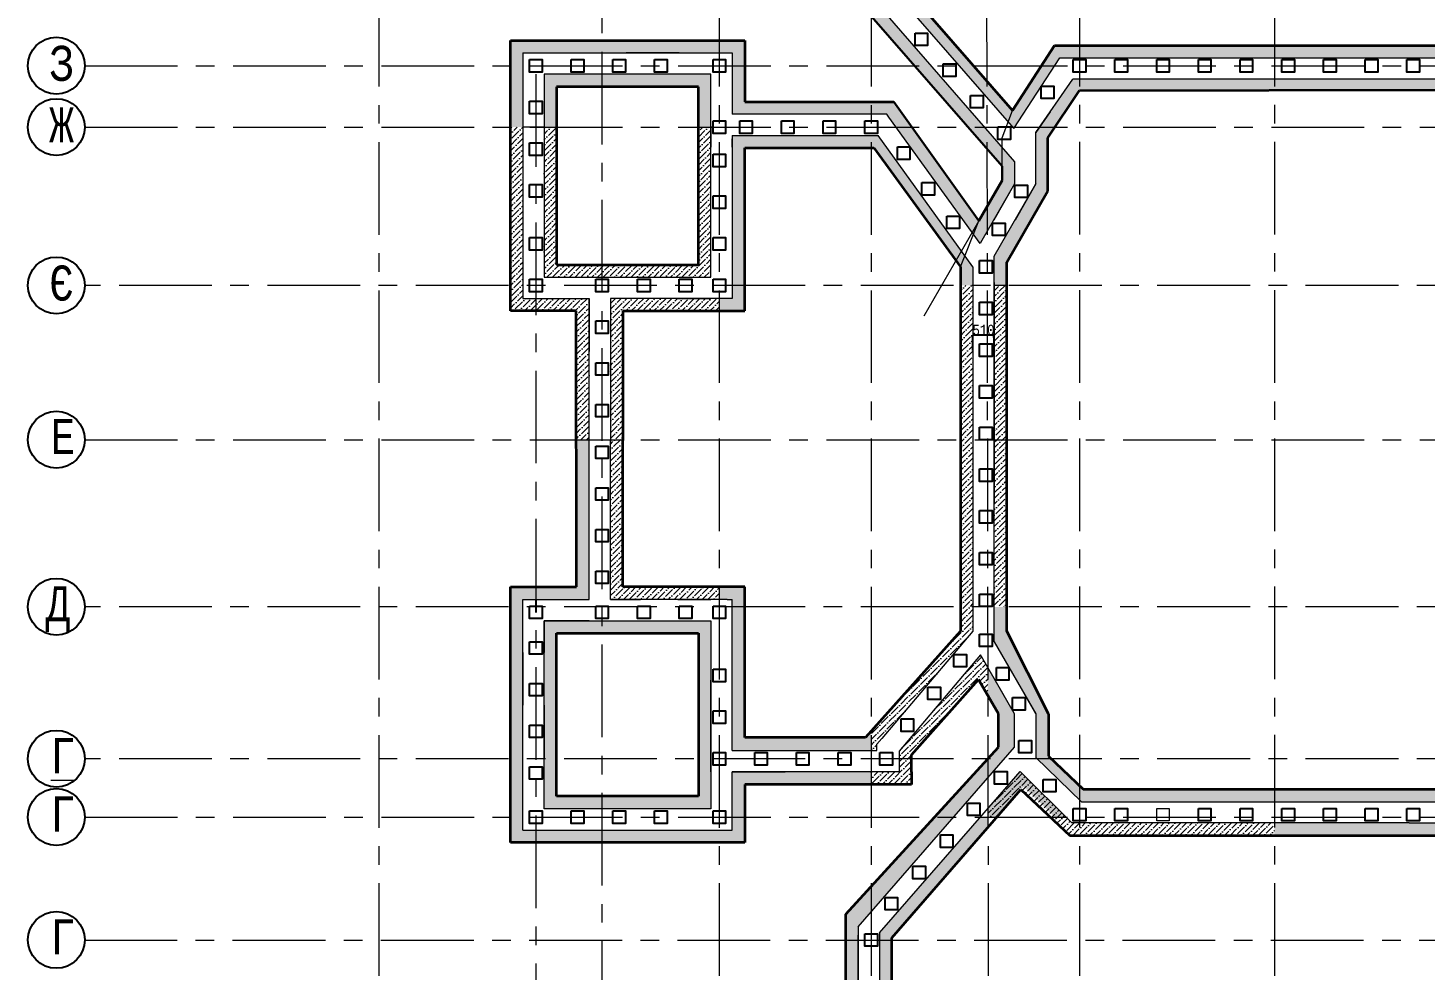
# Model space of a CAD drawing. Header units: millimetres. Extents: x -689206 to 4969298, y -1019800 to 703299.
# Drawn here: x 923171 to 956665, y -507336 to -484735 of the extents above; entities that cross this region are included whole.
import ezdxf

# ---------------------------------------------------------------- set-up
doc = ezdxf.new("R2010")
doc.units = ezdxf.units.MM
doc.linetypes.add('осеваяX2', pattern=[101.6, 63.5, -12.7, 12.7, -12.7])
for name, color, linetype, lineweight in [('несущие', 7, 'Continuous', 30), ('РАЗМЕРЫ', 7, 'Continuous', 9), ('стены', 7, 'Continuous', 20)]:
    doc.layers.add(name, color=color, linetype=linetype, lineweight=lineweight)
doc.layers.add('сетка', color=104, linetype='Continuous')
doc.styles.add('Аннотативный', font='isocteur.ttf', dxfattribs={"width": 0.7, "height": 250})
doc.dimstyles.new('Аннотативный', dxfattribs={"dimscale": 0, "dimtxt": 250, "dimasz": 100, "dimexe": 1.25, "dimexo": 0.625, "dimtad": 1, "dimdec": 0, "dimtxsty": 'Аннотативный', "dimblk": 'ARCHTICK', "dimcen": 2.5, "dimadec": 0, "dimazin": 0, "dimtfac": 1, "dimtdec": 0, "dimtmove": 0, "dimatfit": 3, "dimfxl": 1, "dimarcsym": 0})
pattern_1 = [(45, (-17702.99, -145217.57), (50.513941, 185.2177825), [238.125, -47.625, 0, -47.625])]

# ---------------------------------------------------------------- blocks, each defined once
blk = doc.blocks.new('_ArchTick')
at = {"color": 0, "linetype": 'ByBlock', "const_width": 0.15}
blk.add_lwpolyline([(-0.5, -0.5), (0.5, 0.5)], dxfattribs=at)
blk = doc.blocks.new('*D4807')
at = {"layer": 'Defpoints', "color": 0, "lineweight": 5, "ltscale": 35, "transparency": 16777216}
for p in [(945825, -492108), (945825, -492475), (946335, -492475)]:
    blk.add_point(p, dxfattribs=at)
at = {"layer": 'РАЗМЕРЫ', "color": 0, "lineweight": -2, "ltscale": 35, "transparency": 16777216}
for p, q in [((945825, -492475), (945825, -492106)), ((946335, -492108), (945825, -492108)), ((946335, -492475), (946335, -492106))]:
    blk.add_line(p, q, dxfattribs=at)
at = {"layer": 'РАЗМЕРЫ', "color": 0, "lineweight": -2, "ltscale": 35, "transparency": 16777216, "xscale": 100, "yscale": 100, "zscale": 100, "rotation": 180}
blk.add_blockref('_ArchTick', (945825, -492108), dxfattribs=at)
at = {"layer": 'РАЗМЕРЫ', "color": 0, "lineweight": -2, "ltscale": 35, "transparency": 16777216, "xscale": 100, "yscale": 100, "zscale": 100}
blk.add_blockref('_ArchTick', (946335, -492108), dxfattribs=at)
at = {"layer": 'РАЗМЕРЫ', "color": 0, "lineweight": 5, "ltscale": 35, "transparency": 16777216, "insert": (946080, -491982), "char_height": 250, "attachment_point": 5, "style": 'Аннотативный'}
blk.add_mtext('510', dxfattribs=at)

msp = doc.modelspace()

# ---------------------------------------------------------------- hatches: boundary and pattern name
at = {"layer": 'РАЗМЕРЫ', "lineweight": 5, "ltscale": 35}
h = msp.add_hatch(dxfattribs=at)
h.set_pattern_fill('ANSI36', color=0, scale=30)
h.set_pattern_definition(pattern_1)
h.paths.add_polyline_path([(935035.7, -486255.2), (935035.7, -485642.7), (934735.7, -485642.7), (934735.7, -487115.2), (935035.7, -487115.2), (935035.7, -486774.4)])
h.paths.add_polyline_path([(935035.7, -485335.2), (936935, -485335.2), (936935, -485035.2), (934735.7, -485035.2), (934735.7, -485335.2), (934735.7, -485642.7), (935035.7, -485642.7)])
h.paths.add_polyline_path([(939745.7, -485035.2), (936935, -485035.2), (936935, -485335.2), (939745.7, -485335.2)])
h.paths.add_polyline_path([(940355.7, -485035.2), (940055.7, -485035.2), (939745.7, -485035.2), (939745.7, -485335.2), (940055.7, -485335.2), (940055.7, -485642.7), (940355.7, -485642.7)])
h.paths.add_polyline_path([(940355.7, -485642.7), (940055.7, -485642.7), (940055.7, -486805.2), (943385, -486805.2), (943385, -486505.2), (940355.7, -486505.2)])
h.paths.add_polyline_path([(940355.7, -487615.2), (943385, -487615.2), (943385, -487315.2), (940055.7, -487315.2), (940055.7, -487598), (940055.7, -490845.2), (940055.7, -490913.2), (940355.7, -490913.2)])
h.paths.add_polyline_path([(940355.7, -490913.2), (940055.7, -490913.2), (940055.7, -491225.2), (939745.7, -491225.2), (939745.7, -491525.2), (940055.7, -491525.2), (940355.7, -491525.2)])
h.paths.add_polyline_path([(939545.7, -486045.2), (939545.7, -485845.2), (938785.7, -485845.2), (936935, -485845.2), (936935, -486145.2), (939245.7, -486145.2), (939245.7, -487115.2), (939545.7, -487115.2)])
h.paths.add_polyline_path([(936935, -485845.2), (936245.7, -485845.2), (935545.7, -485845.2), (935545.7, -486774.4), (935545.7, -487115.2), (935845.7, -487115.2), (935845.7, -486774.4), (935845.7, -486145.2), (936935, -486145.2)])
h.paths.add_polyline_path([(943552.2, -487315.2), (943385, -487315.2), (943385, -487615.2), (943447, -487615.2), (945525, -490465.2), (945525, -490913.2), (945825, -490913.2), (945825, -490465.2)])
h.paths.add_polyline_path([(943931.3, -486505.2), (943385, -486505.2), (943385, -486805.2), (943757.9, -486805.2), (943807.2, -486873.6), (943981.5, -487115.2), (944367, -487115.2)])
h.paths.add_polyline_path([(944367, -487115.2), (943981.5, -487115.2), (945998.2, -489910.2), (946042.7, -489833.1), (946163.4, -489624.1), (946162.5, -489025.7), (945969.9, -489359.3)])
h.paths.add_polyline_path([(947623.8, -488644.9), (947623.8, -487367.6), (947792.9, -487115.2), (947422.4, -487115.2), (947335, -487241.9), (947335, -487678.2), (947335, -488478.2), (946335, -490210.2), (946335, -490913.2), (946635, -490913.2), (946635, -490357.6)])
h.paths.add_polyline_path([(946825, -487946.7), (946159.5, -487182.1), (946160.2, -487631.5), (946525, -488050.5), (946525, -488397.8), (946162.5, -489025.7), (946163.4, -489624.1), (946825, -488478.2)])
h.paths.add_polyline_path([(944819.5, -485642.7), (944429.1, -485642.7), (945710.9, -487115.2), (946101.2, -487115.2)])
h.paths.add_polyline_path([(946159.5, -487182.1), (946101.2, -487115.2), (945710.9, -487115.2), (946160.2, -487631.5)], flags=17)
h.paths.add_polyline_path([(943385, -483994.6), (943385, -484443.1), (944429.1, -485642.7), (944819.5, -485642.7)])
h.paths.add_polyline_path([(943885, -483396.7), (943885, -482615.2), (943585, -482615.2), (943585, -483448.3), (945495.1, -485642.7), (945840, -485642.7)])
h.paths.add_polyline_path([(945840, -485642.7), (945495.1, -485642.7), (946158.3, -486404.6), (946157.6, -486007.6)])
h.paths.add_polyline_path([(943075, -483638.5), (943075, -482615.2), (942815.2, -482615.2), (942815.2, -483788.5), (943385, -484443.1), (943385, -483994.6)])
h = msp.add_hatch(dxfattribs=at)
h.set_pattern_fill('ANSI36', color=0, scale=30)
h.set_pattern_definition(pattern_1)
h.paths.add_polyline_path([(965103.6, -485962.7), (965035.1, -485962.7), (965035.1, -486373.7), (965548, -487115.2), (965899.5, -487115.2)])
h.paths.add_polyline_path([(965035.1, -485962.7), (961585, -485962.7), (961585, -486213.8), (964920.3, -486207.9), (965035.1, -486373.7)])
h.paths.add_polyline_path([(960265.1, -485962.7), (953055.1, -485962.7), (953055.1, -486229.2), (960265.1, -486216.2)])
h.paths.add_polyline_path([(961585, -485962.7), (960265.1, -485962.7), (960265.1, -486216.2), (961585, -486213.8)])
h.paths.add_polyline_path([(953055.1, -485962.7), (948381, -485962.7), (948381, -486237.6), (953055.1, -486229.2)])
h.paths.add_polyline_path([(948381, -486237.8), (948381, -485962.7), (948217.9, -485962.7), (947422.4, -487115.2), (947792.9, -487115.2)])
h.paths.add_polyline_path([(948381, -485152.7), (947781.3, -485152.7), (947464.2, -485642.7), (947782.4, -485642.7), (947905.3, -485452.8), (948381, -485452.7)])
h.paths.add_polyline_path([(953055.1, -485152.7), (948381, -485152.7), (948381, -485452.7), (951095.1, -485452.7), (952875.1, -485452.7), (953055.1, -485452.7)])
h.paths.add_polyline_path([(947782.4, -485642.7), (947464.2, -485642.7), (946771.6, -486713), (946157.6, -486007.6), (946158.3, -486404.6), (946776.8, -487115.2), (946829.4, -487115.2), (947461.8, -486138), (947461.8, -486131.5), (947466, -486131.5)])
h.paths.add_polyline_path([(960265.1, -485152.7), (953055.1, -485152.7), (953055.1, -485452.7), (956285.1, -485452.7), (960065.1, -485452.7), (960265.1, -485452.7)])
h.paths.add_polyline_path([(961585, -485152.7), (960265.1, -485152.7), (960265.1, -485452.7), (961585, -485452.7)])
h.paths.add_polyline_path([(965035.1, -485152.7), (961585, -485152.7), (961585, -485452.7), (961845.1, -485452.7), (964845.1, -485452.7), (965035.1, -485452.7)])
h.paths.add_polyline_path([(965531.6, -485152.7), (965035.1, -485152.7), (965035.1, -485452.7), (965416.4, -485452.7), (965542.8, -485642.7), (965863.9, -485642.7)])
h.paths.add_polyline_path([(965863.9, -485642.7), (965542.8, -485642.7), (966184.8, -486607.8), (966184.8, -486115.8)])
h = msp.add_hatch(dxfattribs=at)
h.set_pattern_fill('ANSI36', color=0, scale=30)
h.set_pattern_definition(pattern_1)
h.paths.add_polyline_path([(939745.7, -491225.2), (937135, -491225.2), (937135, -494615.2), (937434.6, -494615.2), (937434.6, -491525.2), (939745.7, -491525.2)])
h.paths.add_polyline_path([(936625, -491225.2), (935345.7, -491225.2), (935345.7, -491524.3), (936315.1, -491522.9), (936319.7, -494615.2), (936625, -494615.2)])
h.paths.add_polyline_path([(935345.7, -491225.2), (935035.7, -491225.2), (935035.7, -490913.2), (934735.7, -490913.2), (934735.7, -491525.2), (935345.7, -491524.3)])
h.paths.add_polyline_path([(935035.7, -487115.2), (934735.7, -487115.2), (934735.7, -490913.2), (935035.7, -490913.2)])
h.paths.add_polyline_path([(939545.7, -487115.2), (939245.7, -487115.2), (939245.7, -490415.2), (936935, -490415.2), (936935, -490715.2), (939545.7, -490715.2)])
h.paths.add_polyline_path([(936935, -490415.2), (935845.7, -490415.2), (935845.7, -487115.2), (935545.7, -487115.2), (935545.7, -490715.2), (936935, -490715.2)])
h = msp.add_hatch(dxfattribs=at)
h.set_pattern_fill('ANSI36', color=0, scale=30)
h.set_pattern_definition(pattern_1)
h.paths.add_polyline_path([(945825, -490913.2), (945525, -490913.2), (945525, -494615.2), (945825, -494615.2)])
h.paths.add_polyline_path([(945728.9, -492269.4), (946431.4, -492269.4), (946431.4, -491669.4), (945728.9, -491669.4)], flags=9)
h = msp.add_hatch(dxfattribs=at)
h.set_pattern_fill('ANSI36', color=0, scale=30)
h.set_pattern_definition(pattern_1)
h.paths.add_polyline_path([(946635, -490913.2), (946335, -490913.2), (946335, -491745.7), (946335.4, -494615.2), (946635, -494615.2)])
h = msp.add_hatch(dxfattribs=at)
h.set_pattern_fill('ANSI36', color=0, scale=30)
h.set_pattern_definition(pattern_1)
h.paths.add_polyline_path([(937434.6, -494630.3), (937434.6, -494615.2), (937135, -494615.2), (937135, -498445.2), (938748, -498445.2), (939745.7, -498445.2), (939745.7, -498145.2), (937435, -498145.2)])
h.paths.add_polyline_path([(937434.6, -491225.2), (937135, -491225.2), (937135, -494615.2), (937434.6, -494615.2)])
h = msp.add_hatch(dxfattribs=at)
h.set_pattern_fill('ANSI36', color=0, scale=30)
h.set_pattern_definition(pattern_1)
h.paths.add_polyline_path([(935345.7, -498145.2), (935345.7, -498445.2), (936625, -498445.2), (936625, -494615.2), (936319.7, -494615.2), (936325, -498145.2)])
h.paths.add_polyline_path([(935345.7, -498445.2), (935345.7, -498145.2), (934735.7, -498145.2), (934735.7, -498445.2), (934735.7, -498623.2), (935035.7, -498623.2), (935035.7, -498445.2)])
h.paths.add_polyline_path([(934735.7, -502268), (935035.7, -502268), (935035.7, -498623.2), (934735.7, -498623.2)])
h.paths.add_polyline_path([(935545.7, -499715.2), (935545.7, -502268), (935845.7, -502268), (935845.7, -499255.2), (936935, -499255.2), (936935, -498955.2), (935545.7, -498955.2)])
h.paths.add_polyline_path([(939245.7, -499255.2), (939245.7, -502268), (939545.7, -502268), (939545.7, -498955.2), (938748, -498955.2), (936935, -498955.2), (936935, -499255.2)])
h.paths.add_polyline_path([(939545.7, -502268), (939245.7, -502268), (939245.7, -503167.2), (936935, -503167.2), (936935, -503467.2), (939545.7, -503467.2)])
h.paths.add_polyline_path([(935845.7, -503167.2), (935845.7, -502268), (935545.7, -502268), (935545.7, -503467.2), (936935, -503467.2), (936935, -503167.2)])
h.paths.add_polyline_path([(935035.7, -502268), (934735.7, -502268), (934735.7, -503667.2), (935035.7, -503667.2)])
h.paths.add_polyline_path([(935345.7, -503977.2), (935345.7, -504277.2), (936935, -504277.2), (936935, -503977.2)])
h.paths.add_polyline_path([(935035.7, -503977.2), (935035.7, -503667.2), (934735.7, -503667.2), (934735.7, -504277.2), (935035.7, -504277.2), (935345.7, -504277.2), (935345.7, -503977.2)])
h.paths.add_polyline_path([(936935, -503977.2), (936935, -504277.2), (939745.7, -504277.2), (939745.7, -503977.2)])
h.paths.add_polyline_path([(940055.7, -503977.2), (939745.7, -503977.2), (939745.7, -504277.2), (940355.7, -504277.2), (940355.7, -503977.2), (940355.7, -503667.2), (940055.7, -503667.2)])
h.paths.add_polyline_path([(940055.7, -503667.2), (940355.7, -503667.2), (940355.7, -502882.4), (943385, -502882.4), (943385, -502582.4), (940055.7, -502582.4)])
h.paths.add_polyline_path([(940355.7, -501757.6), (940355.7, -498623.2), (940055.7, -498623.2), (940055.7, -498825.2), (940055.7, -502072.4), (943385, -502072.4), (943385, -501603), (943247, -501757.6)])
h.paths.add_polyline_path([(939745.7, -498145.2), (939745.7, -498445.2), (939935, -498445.2), (940055.7, -498445.2), (940055.7, -498623.2), (940355.7, -498623.2), (940355.7, -498445.2), (940355.7, -498145.2)])
h = msp.add_hatch(dxfattribs=at)
h.set_pattern_fill('ANSI36', color=0, scale=30)
h.set_pattern_definition(pattern_1)
h.paths.add_polyline_path([(945825, -499205.2), (945825, -498623.2), (945525, -498623.2), (945525, -499205.2), (943385, -501603), (943385, -502072.4), (943525.7, -502072.4), (943525.7, -501918.6), (943645, -501781.9)])
h.paths.add_polyline_path([(945957.4, -500361.6), (946181.3, -500749.3), (946180.2, -500075.4), (946028.1, -499812), (946007.3, -499775.9), (944055.7, -502082.6), (944055.7, -502268), (944355.7, -502268), (944355.7, -502172.8)])
h.paths.add_polyline_path([(944355.7, -502582.4), (944355.7, -502268), (944055.7, -502268), (944055.7, -502582.4), (943385, -502582.4), (943385, -502882.4), (944355.7, -502882.4)])
h.paths.add_polyline_path([(945825, -494615.2), (945525, -494615.2), (945525, -498623.2), (945825, -498623.2)])
h.paths.add_polyline_path([(946635, -494615.2), (946335.9, -494615.2), (946335.9, -496145.2), (946336, -498623.2), (946635, -498623.2)])
h = msp.add_hatch(dxfattribs=at)
h.set_pattern_fill('ANSI36', color=0, scale=30)
h.set_pattern_definition(pattern_1)
h.paths.add_polyline_path([(953055.1, -502997.2), (948467, -502997.2), (948380.7, -502915.3), (948380.7, -503250.5), (948429.1, -503297.2), (953055.1, -503297.2)])
h.paths.add_polyline_path([(960265.1, -503807.2), (956285.1, -503807.2), (953055.1, -503807.2), (953055.1, -504107.2), (960265.1, -504107.2)])
h.paths.add_polyline_path([(960265.1, -502997.2), (953055.1, -502997.2), (953055.1, -503297.2), (956024.8, -503297.2), (960265.1, -503297.2)])
h.paths.add_polyline_path([(961585, -502997.2), (960265.1, -502997.2), (960265.1, -503297.2), (961344.8, -503297.2), (961585, -503297.2)])
h.paths.add_polyline_path([(961585, -503807.2), (960265.1, -503807.2), (960265.1, -504107.2), (961585, -504107.2)])
h.paths.add_polyline_path([(946958.8, -502573), (946751.8, -502810.8), (946185.6, -503460.8), (946186, -503667.2), (946399.7, -503667.2), (947038.4, -502932.8), (947789.6, -503667.2), (948057.7, -503667.2)])
h.paths.add_polyline_path([(946186.4, -503912.5), (946186, -503667.2), (946005.8, -503667.2), (943585, -506446.6), (943585, -506615.2), (943885, -506615.2), (943885, -506558.7)])
h.paths.add_polyline_path([(945366.1, -503667.2), (944905.6, -503667.2), (943385, -505330.4), (943385, -505941.8)])
h.paths.add_polyline_path([(946184.5, -502727.7), (946183.7, -502269.3), (944905.6, -503667.2), (945366.1, -503667.2)])
h.paths.add_polyline_path([(946825, -501192.3), (946180.2, -500075.4), (946181.3, -500749.3), (946437, -501192.3), (946437, -501992.3), (946184.9, -502268), (946584.9, -502268), (946825, -501992.3)])
h.paths.add_polyline_path([(946584.9, -502268), (946184.9, -502268), (946183.7, -502269.3), (946184.5, -502727.7)])
h.paths.add_polyline_path([(947635, -501192.3), (946635, -499205.2), (946635, -498623.2), (946336, -498623.2), (946336.1, -499462.1), (947335, -501192.3), (947335, -501992.3), (947335, -502240.5), (947363.4, -502268), (947698.6, -502268), (947635, -502207.6)])
h.paths.add_polyline_path([(947698.6, -502268), (947363.4, -502268), (948380.7, -503250.5), (948380.7, -502915.3)])
h.paths.add_polyline_path([(943885, -506615.2), (943585, -506615.2), (943585, -511117.2), (943885, -511117.2)])
h.paths.add_polyline_path([(943075, -506615.2), (942775, -506615.2), (942775, -511117.2), (943075, -511117.2)])
h.paths.add_polyline_path([(943385, -505941.8), (943385, -505330.4), (942775, -505997.6), (942775, -506297.6), (942775, -506615.2), (943075, -506615.2), (943075, -506495.2), (943075, -506297.7)])
h.paths.add_polyline_path([(943075, -512617.2), (942775, -512617.2), (942775, -514117.2), (943075, -514117.2)])
h.paths.add_polyline_path([(943075, -511377.2), (943075, -511117.2), (942775, -511117.2), (942775, -512617.2), (943075, -512617.2)])
h.paths.add_polyline_path([(943885, -511117.2), (943585, -511117.2), (943585, -511377.2), (943585, -512617.2), (943885, -512617.2)])
h.paths.add_polyline_path([(943885, -512617.2), (943585, -512617.2), (943585, -513917.2), (946202.4, -513917.2), (946201.9, -513617.2), (943885, -513617.2)])
h.paths.add_polyline_path([(943385, -514427.2), (943075, -514427.2), (943075, -514117.2), (942775, -514117.2), (942775, -514727.2), (943385, -514727.2)])
h.paths.add_polyline_path([(946203.2, -514427.2), (943385, -514427.2), (943385, -514727.2), (946203.7, -514727.2)])
h.paths.add_polyline_path([(948380.6, -514427.2), (946203.2, -514427.2), (946203.7, -514727.2), (948380.6, -514727.2)])
h.paths.add_polyline_path([(948085.1, -513617.2), (948085.1, -512617.2), (947825.3, -512617.2), (947825.3, -513617.2), (946201.9, -513617.2), (946202.4, -513917.2), (948085.1, -513917.2)])
h.paths.add_polyline_path([(948085.1, -511117.2), (947825.3, -511117.2), (947825.3, -512617.2), (948085.1, -512617.2)])
h.paths.add_polyline_path([(948903.1, -511727.2), (953055.1, -511721.1), (953055.1, -511427.2), (948603.1, -511427.2), (948603.1, -512617.2), (948903.1, -512617.2)])
h.paths.add_polyline_path([(948903.1, -512617.2), (948603.1, -512617.2), (948603.1, -514117.2), (948903.1, -514117.2)])
h.paths.add_polyline_path([(948903.1, -514117.2), (948603.1, -514117.2), (948603.1, -514427.2), (948380.6, -514427.2), (948380.6, -514727.2), (948603.1, -514727.2), (948903.1, -514727.2)])
h.paths.add_polyline_path([(953055.1, -510620.6), (952675.1, -510620.7), (948380.6, -510617.7), (948380.6, -510921.5), (953055.1, -510917.4)])
h.paths.add_polyline_path([(948380.6, -510617.4), (948004.8, -510617.4), (948004.8, -510617.1), (947825.3, -510617.2), (947825.3, -511117.2), (948085.1, -511117.2), (948085.1, -510917.2), (948205.1, -510917.2), (948380.6, -510917.2)])
h = msp.add_hatch(dxfattribs=at)
h.set_pattern_fill('ANSI36', color=0, scale=30)
h.set_pattern_definition(pattern_1)
h.paths.add_polyline_path([(946958.8, -502573), (946751.8, -502810.8), (946185.6, -503460.8), (946186, -503667.2), (946399.7, -503667.2), (946977.5, -503002.8), (947681.1, -503667.2), (948057.7, -503667.2)])
h.paths.add_polyline_path([(948198.4, -503807.2), (948057.7, -503667.2), (947681.1, -503667.2), (948147, -504107.2), (948380.7, -504107.2), (948380.7, -503807.2)])
h.paths.add_polyline_path([(953055.1, -504107.2), (953055.1, -503807.2), (950175.1, -503807.2), (948380.7, -503807.2), (948380.7, -504107.2)])

# ---------------------------------------------------------------- linework, layer by layer
at = {"layer": 'несущие', "lineweight": 35}
for p, q in [((947781.3, -485152.7), (965531.6, -485152.7)), ((939245.7, -486145.2), (935845.7, -486145.2))]:
    msp.add_line(p, q, dxfattribs=at)
at = {"layer": 'несущие', "lineweight": 15}
for p, q in [((947905.3, -485452.8), (951095.1, -485452.7)), ((951095.1, -485452.7), (952875.1, -485452.7)), ((952875.1, -485452.7), (956285.1, -485452.7)), ((956285.1, -485452.7), (960065.1, -485452.7)), ((939545.7, -485845.2), (935545.7, -485845.2)), ((965103.6, -485962.7), (948217.9, -485962.7)), ((945998.2, -489910.2), (943807.2, -486873.6)), ((945825, -490465.2), (943552.2, -487315.2))]:
    msp.add_line(p, q, dxfattribs=at)
at = {"layer": 'несущие', "lineweight": 30}
for p, q in [((945969.9, -489359.3), (943931.3, -486505.2)), ((946163.4, -489630.4), (946161.4, -489627.5))]:
    msp.add_line(p, q, dxfattribs=at)
at = {"layer": 'несущие', "lineweight": 13}
msp.add_line((940055.7, -487598), (940055.7, -487398), dxfattribs=at)
at = {"layer": 'РАЗМЕРЫ', "linetype": 'осеваяX2', "lineweight": 5, "ltscale": 35}
for p, q in [((936935, -523087.6), (936935, -473249.9)), ((939745.7, -473249.9), (939745.7, -523087.6)), ((946137.1, -473249.9), (946217.2, -523087.6)), ((948381.1, -473246.3), (948380.5, -523087.6)), ((953055.1, -473246.3), (953055.1, -523087.6)), ((935345.7, -485845.2), (935345.7, -523087.6)), ((991585, -490913.2), (924532.3, -490913.2)), ((991585, -498623.2), (924532.3, -498623.2)), ((991585, -502268), (924532.3, -502268))]:
    msp.add_line(p, q, dxfattribs=at)
at = {"layer": 'РАЗМЕРЫ', "lineweight": 35, "ltscale": 35}
for p, q in [((934735.7, -485335.2), (934735.7, -485035.2)), ((934735.7, -485035.2), (940055.7, -485035.2)), ((940055.7, -485035.2), (940355.7, -485035.2)), ((940355.7, -485035.2), (940355.7, -486505.2)), ((934735.7, -491525.2), (934735.7, -485335.2)), ((947623.8, -487367.6), (948381.1, -486237.6)), ((948381.1, -486237.6), (964920.3, -486207.9)), ((940355.7, -486505.2), (943931.3, -486505.2)), ((940355.7, -491525.2), (940355.7, -487615.2)), ((940355.7, -487615.2), (943385, -487615.2)), ((943385, -487615.2), (943447, -487615.2)), ((943447, -487615.2), (945525, -490465.2)), ((947623.8, -488644.9), (947623.8, -487367.6)), ((946635, -490357.6), (947623.8, -488644.9)), ((946635, -499205.2), (946635, -490357.6)), ((936315.1, -491522.9), (934735.7, -491525.2)), ((936325, -498145.2), (936315.1, -491522.9)), ((937434.6, -491525.2), (940055.7, -491525.2)), ((940055.7, -491525.2), (940355.7, -491525.2)), ((937435, -498145.2), (937434.6, -494630.3)), ((934735.7, -498445.2), (934735.7, -498145.2)), ((934735.7, -498145.2), (936325, -498145.2)), ((940355.7, -498145.2), (937435, -498145.2)), ((940355.7, -498445.2), (940355.7, -498145.2)), ((934735.7, -504277.2), (934735.7, -498445.2)), ((940355.7, -501757.6), (940355.7, -498445.2)), ((935845.7, -503167.2), (935845.7, -499255.2)), ((935845.7, -499255.2), (939245.7, -499255.2)), ((939245.7, -499255.2), (939245.7, -503167.2)), ((945525, -499205.2), (943247, -501757.6)), ((947635, -501192.3), (946635, -499205.2)), ((944355.7, -502172.8), (945957.4, -500361.6)), ((946437, -501192.3), (945957.4, -500361.6)), ((946437, -501992.3), (946437, -501192.3)), ((947635, -501192.3), (947635, -502207.6)), ((943247, -501757.6), (940355.7, -501757.6)), ((942775, -505997.6), (946437, -501992.3)), ((944355.7, -502582.4), (944355.7, -502172.8)), ((947635, -502207.6), (948467, -502997.2)), ((944355.7, -502582.4), (944355.7, -502882.4)), ((944355.7, -502882.4), (940355.7, -502882.4)), ((940355.7, -502882.4), (940355.7, -503977.2)), ((948467, -502997.2), (964796.5, -502997.2)), ((939245.7, -503167.2), (935845.7, -503167.2)), ((940355.7, -503977.2), (940355.7, -504277.2)), ((935035.7, -504277.2), (934735.7, -504277.2)), ((940355.7, -504277.2), (935035.7, -504277.2)), ((948147, -504107.2), (965115.1, -504107.2)), ((942775, -506297.6), (942775, -505997.6)), ((942775, -514727.2), (942775, -506297.6)), ((943885, -513617.2), (943885, -506558.7))]:
    msp.add_line(p, q, dxfattribs=at)
at = {"layer": 'РАЗМЕРЫ', "linetype": 'ByBlock', "lineweight": 13, "ltscale": 35}
for p, q in [((938785.7, -485335.2), (937515.7, -485335.2)), ((937515.7, -485845.2), (936245.7, -485845.2)), ((939545.7, -486045.2), (939545.7, -485845.2)), ((939245.7, -486145.2), (938785.7, -486145.2)), ((939545.7, -487315.2), (939545.7, -486045.2)), ((935545.7, -487115.2), (935035.7, -487115.2)), ((946335, -490845.2), (946335, -491092.9)), ((937135, -492495.2), (937135, -493765.2)), ((946335.1, -492475.2), (946335.4, -492475.2)), ((946335.1, -492475.2), (946335.4, -492475.2)), ((946335.3, -493745.2), (946335.4, -493745.2)), ((946335.3, -493745.2), (946335.4, -493745.2)), ((939935, -498445.2), (940055.7, -498445.2)), ((935674.5, -498955.2), (935545.7, -498955.2)), ((936625, -498955.2), (935674.5, -498955.2)), ((946335, -498825.2), (946335.4, -498825.2)), ((935035.7, -499715.2), (935035.7, -500985.2)), ((935545.7, -500985.2), (935545.7, -502255.2)), ((941325.7, -502072.4), (942595.7, -502072.4))]:
    msp.add_line(p, q, dxfattribs=at)
at = {"layer": 'РАЗМЕРЫ', "linetype": 'ByBlock', "lineweight": 9, "ltscale": 35}
for p, q in [((944552.5, -485335.9), (944552.3, -485336.1)), ((945386.3, -486293.9), (945386.1, -486294)), ((946220.1, -487251.8), (946219.9, -487252)), ((949468.4, -503297.2), (950738.4, -503297.2))]:
    msp.add_line(p, q, dxfattribs=at)
at = {"layer": 'РАЗМЕРЫ', "linetype": 'ByBlock', "lineweight": 15, "ltscale": 35}
for p, q in [((939545.7, -485845.2), (938785.7, -485845.2)), ((936625, -491225.2), (936625, -492495.2)), ((940055.7, -498825.2), (940055.7, -498445.2)), ((935545.7, -498955.2), (935545.7, -499715.2)), ((943525.7, -501918.6), (943645, -501781.9)), ((943525.7, -502072.4), (943525.7, -501918.6)), ((940055.7, -502582.4), (941325.7, -502582.4)), ((943075, -507567.2), (943075, -506495.2))]:
    msp.add_line(p, q, dxfattribs=at)
at = {"layer": 'РАЗМЕРЫ', "lineweight": 13, "ltscale": 35}
for p, q in [((943807.2, -486873.6), (943757.9, -486805.2)), ((946028.1, -499812), (946007.3, -499775.9))]:
    msp.add_line(p, q, dxfattribs=at)
at = {"layer": 'РАЗМЕРЫ', "lineweight": 5, "ltscale": 35}
for p, q in [((946525, -487367.6), (946771.6, -486713)), ((946525, -488050.5), (946525, -487367.6)), ((945969.9, -489359.3), (944645.9, -491652.4)), ((945525, -490465.2), (945969.9, -489359.3)), ((946635, -490913.2), (946335, -490913.2)), ((946335, -490913.2), (946335, -494615.2)), ((946635, -494615.2), (946635, -490913.2)), ((946335, -494615.2), (946635, -494615.2))]:
    msp.add_line(p, q, dxfattribs=at)
at = {"layer": 'РАЗМЕРЫ', "lineweight": 15, "ltscale": 35}
msp.add_line((946042.7, -489833.1), (945998.2, -489910.2), dxfattribs=at)
at = {"layer": 'РАЗМЕРЫ', "linetype": 'ByBlock', "lineweight": 15}
for p, q in [((946335, -491745.7), (946335, -490210.2)), ((945825, -490465.2), (945825, -499205.2)), ((946336.1, -499459.6), (946335, -491745.7)), ((947335, -502240.5), (948429.1, -503297.2)), ((946958.8, -502573), (948198.4, -503807.2))]:
    msp.add_line(p, q, dxfattribs=at)
at = {"layer": 'РАЗМЕРЫ', "linetype": 'ByBlock', "lineweight": 35}
for p, q in [((945525, -490465.2), (945525, -499205.2)), ((946977.5, -503002.8), (948147, -504107.2))]:
    msp.add_line(p, q, dxfattribs=at)
at = {"layer": 'РАЗМЕРЫ', "linetype": 'ByBlock', "lineweight": 20}
msp.add_line((946335.9, -493145.2), (946335.9, -496145.2), dxfattribs=at)
at = {"layer": 'РАЗМЕРЫ', "color": 1, "lineweight": 25, "ltscale": 35}
msp.add_line((935345.7, -498445.2), (935345.7, -498755.2), dxfattribs=at)
at = {"layer": 'РАЗМЕРЫ', "linetype": 'ByBlock', "lineweight": 13}
for p, q in [((948429.1, -503297.2), (956024.8, -503297.2)), ((956024.8, -503297.2), (961344.8, -503297.2)), ((950175.1, -503807.2), (948198.4, -503807.2)), ((956285.1, -503807.2), (950175.1, -503807.2)), ((956285.1, -503807.2), (962883.9, -503807.2))]:
    msp.add_line(p, q, dxfattribs=at)
at = {"layer": 'РАЗМЕРЫ', "linetype": 'ByBlock', "lineweight": 18, "ltscale": 35}
msp.add_line((935035.7, -503977.2), (936305.7, -503977.2), dxfattribs=at)
at = {"layer": 'сетка', "color": 0}
for centre in [(923851.6, -485640.5), (923851.6, -487113), (923851.6, -490911), (923851.6, -494613), (923851.6, -498621), (923851.6, -502265.7), (923851.6, -503665), (923851.6, -506613)]:
    msp.add_circle(centre, 680.7, dxfattribs=at)
at = {"layer": 'стены', "linetype": 'осеваяX2', "lineweight": 5, "ltscale": 35}
for p, q in [((931585, -473249.9), (931585, -514117.2)), ((943385, -473249.9), (943385, -523087.6)), ((924532.3, -485642.7), (991585, -485642.7)), ((924532.3, -487115.2), (991585, -487115.2)), ((924532.3, -494615.2), (991585, -494615.2)), ((924532.3, -503667.2), (991585, -503667.2)), ((924522.2, -506615.2), (991574.9, -506615.2))]:
    msp.add_line(p, q, dxfattribs=at)
at = {"layer": 'стены', "lineweight": 15}
for p, q in [((943075, -483638.5), (946825, -487946.7)), ((943585, -483448.3), (946807, -487149.9)), ((935035.7, -485335.2), (940055.7, -485335.2)), ((935035.7, -485335.2), (935035.7, -486774.4)), ((940055.7, -485335.2), (940055.7, -486805.2)), ((946807, -487149.9), (947905.3, -485452.8)), ((935545.7, -485845.2), (935545.7, -486774.4)), ((939545.7, -490715.2), (939545.7, -485845.2)), ((947335, -487241.9), (948217.9, -485962.7)), ((935035.7, -486255.2), (935035.7, -486774.4)), ((935035.7, -486774.4), (935035.7, -491225.2)), ((935545.7, -486774.4), (935545.7, -490715.2)), ((943757.9, -486805.2), (940055.7, -486805.2)), ((940055.7, -487315.2), (943552.2, -487315.2)), ((947335, -487678.2), (947335, -487241.9)), ((940055.7, -487598), (940055.7, -490845.2)), ((946825, -487946.7), (946825, -488478.2)), ((947335, -488478.2), (947335, -487678.2)), ((946825, -488478.2), (946042.7, -489833.1)), ((946335, -490210.2), (947335, -488478.2)), ((946335, -490465.2), (946335, -490210.2)), ((935545.7, -490715.2), (939545.7, -490715.2)), ((935035.7, -491225.2), (936625, -491225.2)), ((936625, -498445.2), (936625, -491225.2)), ((940055.7, -491225.2), (937135, -491225.2)), ((937135, -491225.2), (937135, -494645.2)), ((937135, -498445.2), (937135, -494615.2)), ((935035.7, -503977.2), (935035.7, -498445.2)), ((935035.7, -498445.2), (936625, -498445.2)), ((937135, -498445.2), (937848, -498445.2)), ((938748, -498445.2), (937135, -498445.2)), ((939935, -498445.2), (938748, -498445.2)), ((935545.7, -503467.2), (935545.7, -498955.2)), ((935545.7, -498955.2), (938748, -498955.2)), ((938748, -498955.2), (939545.7, -498955.2)), ((939545.7, -498955.2), (939545.7, -503467.2)), ((940055.7, -502072.4), (940055.7, -498825.2)), ((945825, -499205.2), (943645, -501781.9)), ((946335, -499460.2), (947335, -501192.3)), ((946007.3, -499775.9), (944055.7, -502082.6)), ((946825, -501192.3), (946028.1, -499812)), ((946825, -501992.3), (946825, -501192.3)), ((947335, -501192.3), (947335, -501992.3)), ((940055.7, -502072.4), (943525.7, -502072.4)), ((943075, -506297.7), (946825, -501992.3)), ((947335, -501992.3), (947335, -502240.5)), ((944055.7, -502082.6), (944055.7, -502582.4)), ((944055.7, -502582.4), (940055.7, -502582.4)), ((940055.7, -503977.2), (940055.7, -502582.4)), ((946751.8, -502810.8), (946958.8, -502573)), ((943585, -506446.6), (946751.8, -502810.8)), ((939545.7, -503467.2), (935545.7, -503467.2)), ((935035.7, -503977.2), (940055.7, -503977.2)), ((943075, -506297.7), (943075, -514427.2)), ((943585, -506446.6), (943585, -513917.2))]:
    msp.add_line(p, q, dxfattribs=at)
at = {"layer": 'стены', "lineweight": 35}
for p, q in [((943885, -483396.7), (946771.6, -486713)), ((946771.6, -486713), (947781.3, -485152.7)), ((935845.7, -486145.2), (935845.7, -486774.4)), ((939245.7, -490415.2), (939245.7, -486145.2)), ((935845.7, -486774.4), (935845.7, -490415.2)), ((935845.7, -490415.2), (939245.7, -490415.2)), ((937434.6, -491525.2), (937434.6, -494630.3)), ((943885, -506558.7), (946977.5, -503002.8))]:
    msp.add_line(p, q, dxfattribs=at)
at = {"layer": 'стены', "lineweight": 30}
for p, q in [((942815.2, -483788.5), (946525, -488050.5)), ((946525, -488050.5), (946525, -488397.8)), ((946525, -488397.8), (945969.9, -489359.3))]:
    msp.add_line(p, q, dxfattribs=at)
at = {"layer": 'стены'}
for p, q in [((947674, -486750.7), (947335, -487241.9)), ((947674, -486750.7), (947335, -487241.9)), ((939545.7, -487088), (939545.7, -487598)), ((946825, -488478.2), (946325, -489344.2)), ((947335, -488478.2), (946835, -489344.2)), ((946825, -501192.3), (946325, -500326.2)), ((946825, -501992.3), (946825, -501192.3)), ((946825, -501992.3), (946825, -501192.3)), ((943075, -506297.7), (946825, -501992.3)), ((943075, -506297.7), (946825, -501992.3)), ((947335, -501992.3), (947335, -502240.5)), ((947335, -501992.3), (947335, -502240.5)), ((943435, -506615.2), (943735, -506615.2))]:
    msp.add_line(p, q, dxfattribs=at)
at = {"layer": 'стены', "lineweight": 13}
for p, q in [((940055.7, -487315.2), (940055.7, -487598)), ((940055.7, -490845.2), (940055.7, -491225.2)), ((938748, -491225.2), (939545.7, -491225.2)), ((939935, -491225.2), (939545.7, -491225.2)), ((940055.7, -491225.2), (940055, -491225.2)), ((940055.7, -491225.2), (940055, -491225.2)), ((938748, -498445.2), (939545.7, -498445.2)), ((939935, -498445.2), (939545.7, -498445.2)), ((939545.7, -502582.4), (939545.7, -500379.4)), ((947335, -501192.3), (946835, -500326.2)), ((947335, -501192.3), (947335, -501992.3)), ((947335, -501192.3), (947335, -501992.3))]:
    msp.add_line(p, q, dxfattribs=at)
at = {"layer": 'стены', "lineweight": 25}
for points in [[(944439.8, -484860.2), (944739.8, -484860.2), (944739.8, -485160.2), (944439.8, -485160.2)], [(935195.7, -485492.7), (935495.7, -485492.7), (935495.7, -485792.7), (935195.7, -485792.7)], [(936195.7, -485492.7), (936495.7, -485492.7), (936495.7, -485792.7), (936195.7, -485792.7)], [(937195.7, -485492.7), (937495.7, -485492.7), (937495.7, -485792.7), (937195.7, -485792.7)], [(938195.7, -485492.7), (938495.7, -485492.7), (938495.7, -485792.7), (938195.7, -485792.7)], [(939595.7, -485492.7), (939895.7, -485492.7), (939895.7, -485792.7), (939595.7, -485792.7)], [(945115.8, -485597.1), (945415.8, -485597.1), (945415.8, -485897.1), (945115.8, -485897.1)], [(948231.1, -485492.7), (948531.1, -485492.7), (948531.1, -485792.7), (948231.1, -485792.7)], [(949231.1, -485492.7), (949531.1, -485492.7), (949531.1, -485792.7), (949231.1, -485792.7)], [(950231.1, -485492.7), (950531.1, -485492.7), (950531.1, -485792.7), (950231.1, -485792.7)], [(951231.1, -485492.7), (951531.1, -485492.7), (951531.1, -485792.7), (951231.1, -485792.7)], [(952231.1, -485492.7), (952531.1, -485492.7), (952531.1, -485792.7), (952231.1, -485792.7)], [(953231.1, -485492.7), (953531.1, -485492.7), (953531.1, -485792.7), (953231.1, -485792.7)], [(954231.1, -485492.7), (954531.1, -485492.7), (954531.1, -485792.7), (954231.1, -485792.7)], [(955231.1, -485492.7), (955531.1, -485492.7), (955531.1, -485792.7), (955231.1, -485792.7)], [(956231.1, -485492.7), (956531.1, -485492.7), (956531.1, -485792.7), (956231.1, -485792.7)], [(947461.8, -486131.5), (947761.8, -486131.5), (947761.8, -486431.5), (947461.8, -486431.5)], [(935195.7, -486492.7), (935495.7, -486492.7), (935495.7, -486792.7), (935195.7, -486792.7)], [(945768.3, -486355.3), (946068.3, -486355.3), (946068.3, -486655.3), (945768.3, -486655.3)], [(939595.7, -486965.2), (939895.7, -486965.2), (939895.7, -487265.2), (939595.7, -487265.2)], [(940235, -486965.2), (940535, -486965.2), (940535, -487265.2), (940235, -487265.2)], [(941235, -486965.2), (941535, -486965.2), (941535, -487265.2), (941235, -487265.2)], [(942235, -486965.2), (942535, -486965.2), (942535, -487265.2), (942235, -487265.2)], [(943235, -486965.2), (943535, -486965.2), (943535, -487265.2), (943235, -487265.2)], [(946424.6, -487109.8), (946724.6, -487109.8), (946724.6, -487409.8), (946424.6, -487409.8)], [(935195.7, -487492.7), (935495.7, -487492.7), (935495.7, -487792.7), (935195.7, -487792.7)], [(944016.5, -487589.1), (944316.5, -487589.1), (944316.5, -487889.1), (944016.5, -487889.1)], [(939595.7, -487765.2), (939895.7, -487765.2), (939895.7, -488065.2), (939595.7, -488065.2)], [(935195.7, -488492.7), (935495.7, -488492.7), (935495.7, -488792.7), (935195.7, -488792.7)], [(944603.5, -488445.5), (944903.5, -488445.5), (944903.5, -488745.5), (944603.5, -488745.5)], [(946833, -488503.9), (947133, -488503.9), (947133, -488803.9), (946833, -488803.9)], [(939595.7, -488765.2), (939895.7, -488765.2), (939895.7, -489065.2), (939595.7, -489065.2)], [(945200.6, -489247.7), (945500.6, -489247.7), (945500.6, -489547.7), (945200.6, -489547.7)], [(946296.9, -489417.6), (946596.9, -489417.6), (946596.9, -489717.6), (946296.9, -489717.6)], [(935195.7, -489765.2), (935495.7, -489765.2), (935495.7, -490065.2), (935195.7, -490065.2)], [(939595.7, -489765.2), (939895.7, -489765.2), (939895.7, -490065.2), (939595.7, -490065.2)], [(945985, -490315.2), (946285, -490315.2), (946285, -490615.2), (945985, -490615.2)], [(935195.7, -490765.2), (935495.7, -490765.2), (935495.7, -491065.2), (935195.7, -491065.2)], [(936785, -490765.2), (937085, -490765.2), (937085, -491065.2), (936785, -491065.2)], [(937785, -490765.2), (938085, -490765.2), (938085, -491065.2), (937785, -491065.2)], [(938785, -490765.2), (939085, -490765.2), (939085, -491065.2), (938785, -491065.2)], [(939595.7, -490765.2), (939895.7, -490765.2), (939895.7, -491065.2), (939595.7, -491065.2)], [(945985, -491315.2), (946285, -491315.2), (946285, -491615.2), (945985, -491615.2)], [(936785, -491765.2), (937085, -491765.2), (937085, -492065.2), (936785, -492065.2)], [(945985, -492315.2), (946285, -492315.2), (946285, -492615.2), (945985, -492615.2)], [(936785, -492765.2), (937085, -492765.2), (937085, -493065.2), (936785, -493065.2)], [(945985, -493315.2), (946285, -493315.2), (946285, -493615.2), (945985, -493615.2)], [(936785, -493765.2), (937085, -493765.2), (937085, -494065.2), (936785, -494065.2)], [(945985, -494315.2), (946285, -494315.2), (946285, -494615.2), (945985, -494615.2)], [(936785, -494765.2), (937085, -494765.2), (937085, -495065.2), (936785, -495065.2)], [(945985, -495315.2), (946285, -495315.2), (946285, -495615.2), (945985, -495615.2)], [(936785, -495765.2), (937085, -495765.2), (937085, -496065.2), (936785, -496065.2)], [(945985, -496315.2), (946285, -496315.2), (946285, -496615.2), (945985, -496615.2)], [(936785, -496765.2), (937085, -496765.2), (937085, -497065.2), (936785, -497065.2)], [(945985, -497315.2), (946285, -497315.2), (946285, -497615.2), (945985, -497615.2)], [(936785, -497765.2), (937085, -497765.2), (937085, -498065.2), (936785, -498065.2)], [(945985, -498315.2), (946285, -498315.2), (946285, -498615.2), (945985, -498615.2)], [(935195.7, -498605.2), (935495.7, -498605.2), (935495.7, -498905.2), (935195.7, -498905.2)], [(936785, -498605.2), (937085, -498605.2), (937085, -498905.2), (936785, -498905.2)], [(937785, -498605.2), (938085, -498605.2), (938085, -498905.2), (937785, -498905.2)], [(938785, -498605.2), (939085, -498605.2), (939085, -498905.2), (938785, -498905.2)], [(939595.7, -498605.2), (939895.7, -498605.2), (939895.7, -498905.2), (939595.7, -498905.2)], [(945985, -499277.6), (946285, -499277.6), (946285, -499577.6), (945985, -499577.6)], [(935195.7, -499459.4), (935495.7, -499459.4), (935495.7, -499759.4), (935195.7, -499759.4)], [(945369.2, -499764.8), (945669.2, -499764.8), (945669.2, -500064.8), (945369.2, -500064.8)], [(939595.7, -500118), (939895.7, -500118), (939895.7, -500418), (939595.7, -500418)], [(946387, -500081.5), (946687, -500081.5), (946687, -500381.5), (946387, -500381.5)], [(935195.7, -500459.4), (935495.7, -500459.4), (935495.7, -500759.4), (935195.7, -500759.4)], [(944745, -500546.3), (945045, -500546.3), (945045, -500846.3), (944745, -500846.3)], [(946777, -500797.6), (947077, -500797.6), (947077, -501097.6), (946777, -501097.6)], [(939595.7, -501118), (939895.7, -501118), (939895.7, -501418), (939595.7, -501418)], [(944101.7, -501311.8), (944401.7, -501311.8), (944401.7, -501611.8), (944101.7, -501611.8)], [(935195.7, -501459.4), (935495.7, -501459.4), (935495.7, -501759.4), (935195.7, -501759.4)], [(946927, -501828.6), (947227, -501828.6), (947227, -502128.6), (946927, -502128.6)], [(939595.7, -502118), (939895.7, -502118), (939895.7, -502418), (939595.7, -502418)], [(940595.7, -502118), (940895.7, -502118), (940895.7, -502418), (940595.7, -502418)], [(941595.7, -502118), (941895.7, -502118), (941895.7, -502418), (941595.7, -502418)], [(942595.7, -502118), (942895.7, -502118), (942895.7, -502418), (942595.7, -502418)], [(943595.7, -502118), (943895.7, -502118), (943895.7, -502418), (943595.7, -502418)], [(935195.7, -502459.4), (935495.7, -502459.4), (935495.7, -502759.4), (935195.7, -502759.4)], [(946343.5, -502573.3), (946643.5, -502573.3), (946643.5, -502873.3), (946343.5, -502873.3)], [(947511.5, -502763.3), (947811.5, -502763.3), (947811.5, -503063.3), (947511.5, -503063.3)], [(945691.7, -503331.8), (945991.7, -503331.8), (945991.7, -503631.8), (945691.7, -503631.8)], [(935195.7, -503517.2), (935495.7, -503517.2), (935495.7, -503817.2), (935195.7, -503817.2)], [(936195.7, -503517.2), (936495.7, -503517.2), (936495.7, -503817.2), (936195.7, -503817.2)], [(937195.7, -503517.2), (937495.7, -503517.2), (937495.7, -503817.2), (937195.7, -503817.2)], [(938195.7, -503517.2), (938495.7, -503517.2), (938495.7, -503817.2), (938195.7, -503817.2)], [(939595.7, -503517.2), (939895.7, -503517.2), (939895.7, -503817.2), (939595.7, -503817.2)], [(948231.1, -503457.6), (948531.1, -503457.6), (948531.1, -503757.6), (948231.1, -503757.6)], [(949231.1, -503457.6), (949531.1, -503457.6), (949531.1, -503757.6), (949231.1, -503757.6)], [(951231.1, -503457.6), (951531.1, -503457.6), (951531.1, -503757.6), (951231.1, -503757.6)], [(952231.1, -503457.6), (952531.1, -503457.6), (952531.1, -503757.6), (952231.1, -503757.6)], [(953231.1, -503457.6), (953531.1, -503457.6), (953531.1, -503757.6), (953231.1, -503757.6)], [(954231.1, -503457.6), (954531.1, -503457.6), (954531.1, -503757.6), (954231.1, -503757.6)], [(955231.1, -503457.6), (955531.1, -503457.6), (955531.1, -503757.6), (955231.1, -503757.6)], [(956231.1, -503457.6), (956531.1, -503457.6), (956531.1, -503757.6), (956231.1, -503757.6)], [(945045.9, -504095.4), (945345.9, -504095.4), (945345.9, -504395.4), (945045.9, -504395.4)], [(944386.3, -504847.1), (944686.3, -504847.1), (944686.3, -505147.1), (944386.3, -505147.1)], [(943721.3, -505594), (944021.3, -505594), (944021.3, -505894), (943721.3, -505894)], [(943235, -506465.2), (943535, -506465.2), (943535, -506765.2), (943235, -506765.2)]]:
    msp.add_lwpolyline(points, close=True, dxfattribs=at)
at = {"layer": 'стены', "lineweight": 13}
msp.add_lwpolyline([(950231.1, -503457.6), (950531.1, -503457.6), (950531.1, -503757.6), (950231.1, -503757.6)], close=True, dxfattribs=at)

# ---------------------------------------------------------------- texts
at = {"layer": 'РАЗМЕРЫ', "lineweight": 5, "ltscale": 35, "width": 7009.377, "attachment_point": 1, "style": 'Аннотативный'}
for s, insert, char_height in [('З', (923680.6, -485163.7), 841.3), ('Ж', (923680.6, -486636.3), 841.3), ('Є', (923680.6, -490434.3), 841.3), ('Е', (923715.9, -494118.7), 841.3), ('Д', (923595.6, -498126.6), 841.3), ('{\\LГ}', (923715.9, -501771.4), 841.28), ('Г', (923715.9, -503170.7), 841.3), ('Г', (923715.9, -506118.7), 841.3)]:
    msp.add_mtext(s, dxfattribs=dict(at, insert=insert, char_height=char_height))

# ---------------------------------------------------------------- dimensions: what is measured, and where the dimension line sits
at = {"layer": 'РАЗМЕРЫ', "lineweight": 5, "ltscale": 35}
dim = msp.add_linear_dim(base=(945825, -492107.6), p1=(946335.4, -492475.2), p2=(945825, -492475.2), dimstyle='Аннотативный', dxfattribs=at)
dim.commit()
dim.dimension.update_dxf_attribs({"geometry": '*D4807', "text_midpoint": (946080.2, -491981.9)})

doc.saveas('drawing.dxf')
